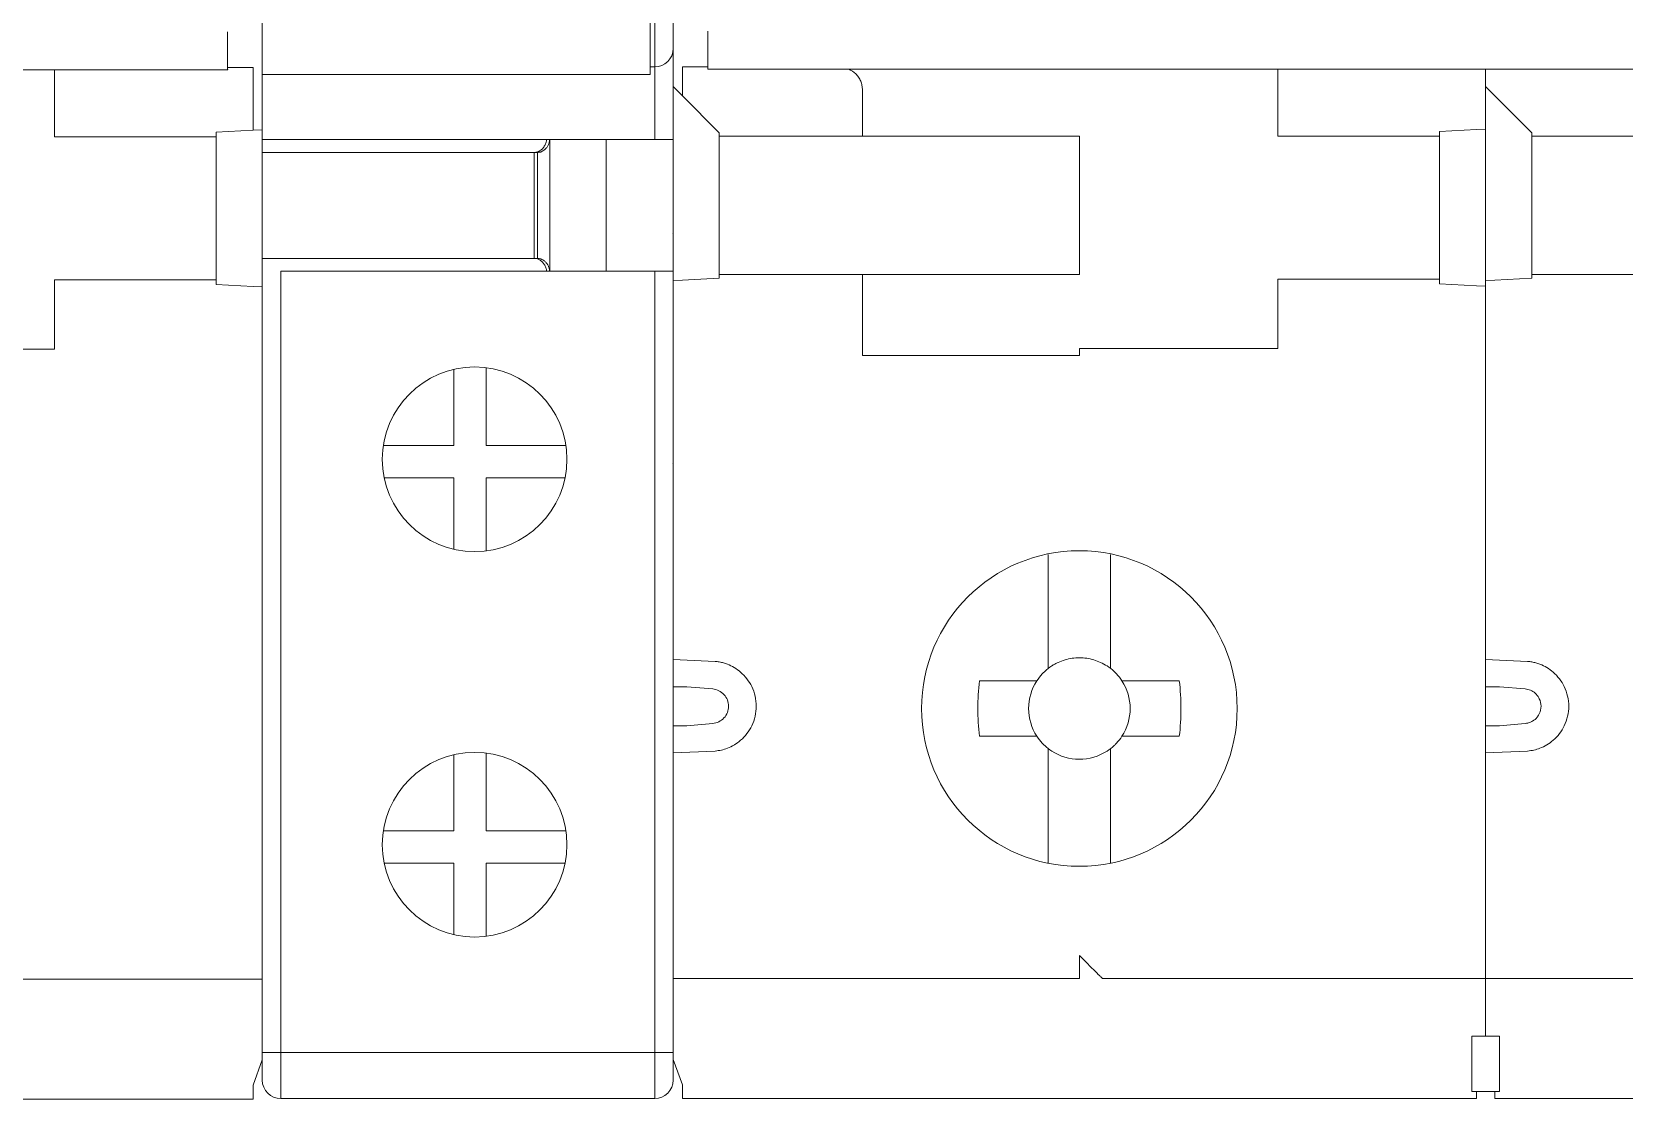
# Model space of a CAD drawing. Header units: millimetres. Extents: x 1359 to 3577, y 1336 to 3557.
# Drawn here: x 3089.5 to 3123.99, y 2687.53 to 2710.65 of the extents above; entities that cross this region are included whole.
import ezdxf

# ---------------------------------------------------------------- set-up
doc = ezdxf.new("R2010")
doc.units = ezdxf.units.MM
doc.layers.add('000-PI-Oprema', color=30, linetype='Continuous', lineweight=5)

msp = doc.modelspace()

# ---------------------------------------------------------------- linework, layer by layer
at = {"layer": '000-PI-Oprema', "color": 0, "linetype": 'ByBlock', "lineweight": 0}
for p, q in [((3094.491, 2688.544), (3094.491, 2714.133)), ((3102.891, 2714.133), (3102.891, 2709.733)), ((3102.991, 2709.894), (3102.991, 2710.894)), ((3103.391, 2710.894), (3103.391, 2710.294)), ((3103.391, 2710.294), (3103.391, 2708.319)), ((3094.491, 2709.733), (3102.891, 2709.733)), ((3102.891, 2709.894), (3102.991, 2709.894)), ((3102.991, 2708.319), (3102.991, 2709.894)), ((3094.491, 2708.319), (3102.991, 2708.319)), ((3100.718, 2708.319), (3100.718, 2705.469)), ((3101.939, 2708.319), (3101.939, 2705.469)), ((3101.941, 2708.319), (3101.941, 2705.469)), ((3103.391, 2708.319), (3102.991, 2708.319)), ((3103.391, 2708.319), (3103.391, 2705.469)), ((3094.491, 2708.044), (3100.384, 2708.044)), ((3100.384, 2708.044), (3100.456, 2708.044)), ((3100.384, 2708.044), (3100.384, 2705.744)), ((3100.456, 2708.044), (3100.456, 2705.744)), ((3100.47, 2708.044), (3100.456, 2708.044)), ((3100.384, 2705.744), (3094.491, 2705.744)), ((3100.456, 2705.744), (3100.384, 2705.744)), ((3100.47, 2705.744), (3100.456, 2705.744)), ((3094.891, 2705.469), (3102.991, 2705.469)), ((3094.891, 2688.544), (3094.891, 2705.469)), ((3102.991, 2705.469), (3103.391, 2705.469)), ((3102.991, 2688.544), (3102.991, 2705.469)), ((3103.391, 2705.469), (3103.391, 2688.544)), ((3098.64, 2703.342), (3098.64, 2701.694)), ((3099.34, 2703.378), (3099.34, 2701.694)), ((3097.114, 2701.694), (3098.64, 2701.694)), ((3099.34, 2701.694), (3101.069, 2701.694)), ((3098.64, 2700.994), (3097.132, 2700.994)), ((3098.64, 2700.994), (3098.64, 2699.445)), ((3099.34, 2699.41), (3099.34, 2700.994)), ((3101.051, 2700.994), (3099.34, 2700.994)), ((3098.64, 2694.992), (3098.64, 2693.344)), ((3099.34, 2695.028), (3099.34, 2693.344)), ((3097.114, 2693.344), (3098.64, 2693.344)), ((3099.34, 2693.344), (3101.069, 2693.344)), ((3097.132, 2692.644), (3098.64, 2692.644)), ((3098.64, 2692.644), (3098.64, 2691.095)), ((3099.34, 2691.06), (3099.34, 2692.644)), ((3101.051, 2692.644), (3099.34, 2692.644)), ((3094.491, 2687.944), (3094.491, 2688.544)), ((3094.891, 2688.544), (3094.491, 2688.544)), ((3094.891, 2688.544), (3102.991, 2688.544)), ((3094.891, 2687.544), (3094.891, 2688.544)), ((3103.391, 2688.544), (3102.991, 2688.544)), ((3102.991, 2687.544), (3102.991, 2688.544)), ((3103.391, 2688.544), (3103.391, 2687.944)), ((3094.891, 2687.544), (3102.991, 2687.544))]:
    msp.add_line(p, q, dxfattribs=at)
at = {"layer": '000-PI-Oprema', "color": 0, "lineweight": 0}
for p, q in [((3094.491, 2710.731), (3094.491, 2708.534)), ((3103.391, 2709.47), (3103.391, 2710.744)), ((3064.141, 2709.834), (3089.641, 2709.834)), ((3089.641, 2709.833), (3093.742, 2709.833)), ((3089.991, 2709.833), (3089.991, 2708.381)), ((3094.291, 2709.881), (3093.741, 2709.881)), ((3094.291, 2709.881), (3094.291, 2708.523)), ((3104.141, 2709.894), (3103.591, 2709.894)), ((3104.141, 2709.846), (3108.241, 2709.846)), ((3108.241, 2709.846), (3133.741, 2709.846)), ((3116.491, 2708.394), (3116.491, 2709.846)), ((3120.991, 2709.846), (3120.991, 2709.47)), ((3103.391, 2705.294), (3103.391, 2709.47)), ((3103.391, 2709.47), (3103.591, 2709.27)), ((3103.591, 2709.27), (3103.591, 2709.394)), ((3107.491, 2708.394), (3107.491, 2709.394)), ((3120.991, 2709.47), (3121.191, 2709.27)), ((3120.991, 2708.546), (3120.991, 2709.47)), ((3103.591, 2709.27), (3104.391, 2708.47)), ((3121.191, 2709.27), (3121.991, 2708.47)), ((3090.391, 2708.381), (3089.991, 2708.381)), ((3090.391, 2708.381), (3093.491, 2708.381)), ((3093.491, 2708.481), (3094.291, 2708.523)), ((3093.491, 2708.381), (3093.491, 2708.481)), ((3093.491, 2705.281), (3093.491, 2708.381)), ((3094.491, 2708.534), (3094.291, 2708.523)), ((3094.491, 2708.534), (3094.491, 2705.129)), ((3104.391, 2708.47), (3104.391, 2708.394)), ((3107.491, 2708.394), (3104.391, 2708.394)), ((3104.391, 2708.394), (3104.391, 2705.394)), ((3107.491, 2708.394), (3107.891, 2708.394)), ((3107.891, 2708.394), (3112.191, 2708.394)), ((3112.191, 2708.394), (3112.191, 2705.394)), ((3116.891, 2708.394), (3116.491, 2708.394)), ((3116.891, 2708.394), (3119.991, 2708.394)), ((3119.991, 2708.494), (3120.791, 2708.536)), ((3119.991, 2708.494), (3119.991, 2708.394)), ((3119.991, 2708.394), (3119.991, 2705.294)), ((3120.991, 2708.546), (3120.791, 2708.536)), ((3120.991, 2708.546), (3120.991, 2705.294)), ((3121.991, 2708.47), (3121.991, 2708.394)), ((3121.991, 2708.394), (3125.091, 2708.394)), ((3121.991, 2708.394), (3121.991, 2705.394)), ((3103.391, 2706.294), (3103.386, 2706.299)), ((3094.496, 2706.081), (3094.491, 2706.081)), ((3090.391, 2705.281), (3089.991, 2705.281)), ((3089.991, 2703.781), (3089.991, 2705.281)), ((3090.391, 2705.281), (3093.491, 2705.281)), ((3093.491, 2705.181), (3093.491, 2705.281)), ((3094.291, 2705.139), (3093.491, 2705.181)), ((3103.391, 2705.265), (3103.591, 2705.276)), ((3103.391, 2705.265), (3103.391, 2697.371)), ((3104.391, 2705.318), (3103.591, 2705.276)), ((3104.391, 2705.394), (3104.391, 2705.318)), ((3107.491, 2705.394), (3104.391, 2705.394)), ((3107.491, 2703.644), (3107.491, 2705.394)), ((3107.491, 2705.394), (3107.891, 2705.394)), ((3112.191, 2705.394), (3107.891, 2705.394)), ((3116.891, 2705.294), (3116.491, 2705.294)), ((3116.491, 2705.294), (3116.491, 2703.794)), ((3119.991, 2705.294), (3116.891, 2705.294)), ((3119.991, 2705.194), (3119.991, 2705.294)), ((3120.791, 2705.152), (3119.991, 2705.194)), ((3120.991, 2705.265), (3120.991, 2705.294)), ((3120.991, 2705.265), (3121.191, 2705.276)), ((3120.991, 2705.265), (3120.991, 2705.142)), ((3121.991, 2705.318), (3121.191, 2705.276)), ((3121.991, 2705.394), (3121.991, 2705.318)), ((3125.091, 2705.394), (3121.991, 2705.394)), ((3094.491, 2705.129), (3094.291, 2705.139)), ((3094.491, 2705.129), (3094.491, 2690.981)), ((3120.791, 2705.152), (3120.991, 2705.142)), ((3120.991, 2697.37), (3120.991, 2705.142)), ((3112.191, 2703.794), (3112.191, 2703.644)), ((3116.491, 2703.794), (3112.191, 2703.794)), ((3085.691, 2703.781), (3089.991, 2703.781)), ((3112.191, 2703.644), (3107.491, 2703.644)), ((3094.491, 2701.481), (3094.496, 2701.481)), ((3103.386, 2701.289), (3103.391, 2701.294)), ((3111.516, 2699.333), (3111.516, 2699.27)), ((3112.866, 2699.27), (3112.866, 2699.333)), ((3111.516, 2699.27), (3111.516, 2697.15)), ((3112.866, 2697.15), (3112.866, 2699.27)), ((3103.391, 2697.196), (3103.391, 2697.37)), ((3120.991, 2697.37), (3120.991, 2694.718)), ((3104.301, 2697.015), (3103.391, 2697.053)), ((3111.516, 2697.15), (3111.516, 2696.863)), ((3112.866, 2697.15), (3112.866, 2696.863)), ((3121.901, 2697.015), (3120.991, 2697.053)), ((3110.027, 2696.594), (3110.885, 2696.594)), ((3114.355, 2696.594), (3113.497, 2696.594)), ((3103.391, 2695.622), (3103.391, 2696.466)), ((3103.691, 2696.466), (3104.249, 2696.418)), ((3121.291, 2696.466), (3121.849, 2696.418)), ((3104.249, 2695.67), (3103.691, 2695.622)), ((3121.291, 2695.622), (3121.849, 2695.67)), ((3110.885, 2695.394), (3110.027, 2695.394)), ((3114.355, 2695.394), (3113.497, 2695.394)), ((3103.391, 2695.035), (3104.301, 2695.073)), ((3111.516, 2695.125), (3111.516, 2694.838)), ((3111.516, 2694.838), (3111.516, 2692.718)), ((3112.866, 2695.125), (3112.866, 2694.838)), ((3112.866, 2692.718), (3112.866, 2694.838)), ((3120.991, 2695.035), (3121.901, 2695.073)), ((3103.391, 2694.718), (3103.391, 2694.771)), ((3103.391, 2694.717), (3103.391, 2690.994)), ((3120.991, 2690.994), (3120.991, 2694.718)), ((3111.516, 2692.718), (3111.516, 2692.643)), ((3112.866, 2692.643), (3112.866, 2692.718)), ((3094.491, 2690.981), (3094.491, 2688.381)), ((3103.391, 2690.994), (3103.391, 2688.394)), ((3120.991, 2690.994), (3120.991, 2688.894)), ((3094.491, 2690.131), (3086.191, 2690.131)), ((3103.391, 2690.144), (3112.191, 2690.144)), ((3120.991, 2690.144), (3112.691, 2690.144)), ((3129.791, 2690.144), (3120.991, 2690.144)), ((3121.291, 2688.894), (3120.691, 2688.894)), ((3094.491, 2688.381), (3094.291, 2687.831)), ((3103.391, 2688.394), (3103.591, 2687.844)), ((3120.791, 2687.694), (3120.691, 2687.694)), ((3121.191, 2687.694), (3120.791, 2687.694)), ((3121.291, 2687.694), (3121.191, 2687.694)), ((3081.891, 2687.531), (3089.511, 2687.531)), ((3094.291, 2687.531), (3089.511, 2687.531)), ((3108.391, 2687.544), (3103.591, 2687.544)), ((3116.011, 2687.544), (3108.391, 2687.544)), ((3120.791, 2687.544), (3116.011, 2687.544)), ((3125.991, 2687.544), (3121.191, 2687.544))]:
    msp.add_line(p, q, dxfattribs=at)
at = {"layer": '000-PI-Oprema', "color": 0, "linetype": 'ByBlock', "lineweight": 0}
for centre in [(3099.091, 2701.394), (3099.091, 2693.044)]:
    msp.add_circle(centre, 2, dxfattribs=at)
at = {"layer": '000-PI-Oprema', "color": 0, "lineweight": 0}
msp.add_circle((3112.191, 2695.994), 3.418, dxfattribs=at)
at = {"layer": '000-PI-Oprema', "color": 0, "linetype": 'ByBlock', "lineweight": 0}
for centre, start, end in [((3102.991, 2710.294), 270, 0), ((3094.891, 2687.944), 180, 270), ((3102.991, 2687.944), 270, 0)]:
    msp.add_arc(centre, 0.4, start, end, dxfattribs=at)
at = {"layer": '000-PI-Oprema', "color": 0, "lineweight": 0}
for start, end in [(123.0557, 133.0681), (46.9319, 56.9443), (136.9319, 146.9443), (135, 136.9319), (133.0681, 135), (33.0557, 43.0681), (213.0557, 223.0681), (223.0681, 225), (225, 226.9319), (226.9319, 236.9443), (303.0557, 313.0681), (315, 316.9319), (316.9319, 326.9443)]:
    msp.add_arc((3112.191, 2695.994), 1.1, start, end, dxfattribs=at)
for points, knots in [([(3093.741, 2710.655), (3093.741, 2710.538), (3093.741, 2710.306), (3093.741, 2710.029), (3093.741, 2709.856), (3093.741, 2709.848), (3093.742, 2709.833)], [0, 0, 0, 0, 0.264619, 0.529237, 0.793855, 1, 1, 1, 1]), ([(3104.141, 2709.846), (3104.141, 2709.861), (3104.141, 2709.869), (3104.141, 2710.041), (3104.141, 2710.318), (3104.141, 2710.551), (3104.141, 2710.667)], [0, 0, 0, 0, 0.206145, 0.470763, 0.735381, 1, 1, 1, 1]), ([(3103.591, 2709.894), (3103.591, 2709.894), (3103.591, 2709.84), (3103.591, 2709.655), (3103.591, 2709.525), (3103.591, 2709.394)], [0, 0, 0, 0, 0.5, 0.5, 1, 1, 1, 1]), ([(3107.198, 2709.846), (3107.249, 2709.818), (3107.326, 2709.777), (3107.408, 2709.676), (3107.455, 2709.59), (3107.486, 2709.494), (3107.489, 2709.427), (3107.491, 2709.394)], [0, 0, 0, 0, 0.351287, 0.528122, 0.693874, 0.849103, 1, 1, 1, 1]), ([(3103.391, 2696.466), (3103.391, 2696.584), (3103.391, 2696.818), (3103.391, 2697.096), (3103.391, 2697.193), (3103.391, 2697.232)], [0, 0, 0, 0, 0.378161, 0.755931, 1, 1, 1, 1]), ([(3104.301, 2697.015), (3104.331, 2697.012), (3104.392, 2697.005), (3104.48, 2696.984), (3104.591, 2696.947), (3104.719, 2696.885), (3104.864, 2696.78), (3104.995, 2696.642), (3105.103, 2696.466), (3105.175, 2696.264), (3105.199, 2696.044), (3105.175, 2695.824), (3105.104, 2695.623), (3104.995, 2695.446), (3104.865, 2695.308), (3104.719, 2695.203), (3104.577, 2695.134), (3104.437, 2695.09), (3104.346, 2695.078), (3104.301, 2695.073)], [0, 0, 0, 0, 0.031513, 0.062834, 0.094232, 0.152293, 0.210532, 0.279327, 0.348301, 0.424071, 0.50002, 0.57579, 0.651739, 0.720534, 0.789508, 0.847569, 0.905809, 0.95275, 1, 1, 1, 1]), ([(3112.791, 2696.916), (3112.702, 2696.974), (3112.604, 2697.018), (3112.401, 2697.078), (3112.298, 2697.094), (3112.085, 2697.094), (3111.981, 2697.078), (3111.829, 2697.034), (3111.779, 2697.015), (3111.707, 2696.982), (3111.683, 2696.97), (3111.648, 2696.951), (3111.636, 2696.944), (3111.619, 2696.934), (3111.611, 2696.928), (3111.602, 2696.923), (3111.597, 2696.92), (3111.593, 2696.919), (3111.591, 2696.916)], [0, 0, 0, 0, 0.25, 0.25, 0.5, 0.5, 0.75, 0.75, 0.875, 0.875, 0.9375, 0.9375, 0.96875, 0.96875, 0.984375, 0.992188, 0.992188, 1, 1, 1, 1]), ([(3121.901, 2697.015), (3121.931, 2697.012), (3121.992, 2697.005), (3122.08, 2696.984), (3122.191, 2696.947), (3122.319, 2696.885), (3122.464, 2696.78), (3122.595, 2696.642), (3122.703, 2696.466), (3122.775, 2696.264), (3122.799, 2696.044), (3122.775, 2695.824), (3122.704, 2695.623), (3122.595, 2695.446), (3122.465, 2695.308), (3122.319, 2695.203), (3122.177, 2695.134), (3122.037, 2695.09), (3121.946, 2695.078), (3121.901, 2695.073)], [0, 0, 0, 0, 0.031513, 0.062834, 0.094232, 0.152293, 0.210532, 0.279327, 0.348301, 0.424071, 0.50002, 0.57579, 0.651739, 0.720534, 0.789508, 0.847569, 0.905809, 0.95275, 1, 1, 1, 1]), ([(3110.885, 2696.594), (3110.952, 2696.594), (3111.077, 2696.594), (3111.209, 2696.594), (3111.269, 2696.594)], [0, 0, 0, 0, 0.540007, 1, 1, 1, 1]), ([(3113.113, 2695.394), (3113.229, 2695.573), (3113.291, 2695.781), (3113.291, 2696.207), (3113.229, 2696.415), (3113.113, 2696.594)], [0, 0, 0, 0, 0.5, 0.5, 1, 1, 1, 1]), ([(3103.391, 2696.466), (3103.391, 2696.466), (3103.421, 2696.466), (3103.538, 2696.466), (3103.621, 2696.466), (3103.691, 2696.466)], [0, 0, 0, 0, 0.5, 0.5, 1, 1, 1, 1]), ([(3104.249, 2696.418), (3104.341, 2696.409), (3104.43, 2696.366), (3104.555, 2696.229), (3104.591, 2696.137), (3104.591, 2695.951), (3104.555, 2695.859), (3104.43, 2695.722), (3104.341, 2695.678), (3104.249, 2695.67)], [0, 0, 0, 0, 0.25, 0.25, 0.5, 0.5, 0.75, 0.75, 1, 1, 1, 1]), ([(3120.991, 2696.466), (3120.991, 2696.466), (3121.021, 2696.466), (3121.138, 2696.466), (3121.221, 2696.466), (3121.291, 2696.466)], [0, 0, 0, 0, 0.5, 0.5, 1, 1, 1, 1]), ([(3121.849, 2695.67), (3121.869, 2695.673), (3121.907, 2695.678), (3121.963, 2695.697), (3122.015, 2695.724), (3122.067, 2695.762), (3122.116, 2695.814), (3122.172, 2695.905), (3122.204, 2696.044), (3122.172, 2696.182), (3122.116, 2696.274), (3122.054, 2696.339), (3121.965, 2696.397), (3121.888, 2696.411), (3121.849, 2696.418)], [0, 0, 0, 0, 0.053559, 0.105722, 0.157796, 0.211095, 0.279916, 0.349203, 0.500308, 0.651412, 0.720233, 0.789521, 0.894347, 1, 1, 1, 1]), ([(3103.391, 2694.771), (3103.391, 2694.776), (3103.391, 2694.799), (3103.391, 2694.973), (3103.391, 2695.265), (3103.391, 2695.503), (3103.391, 2695.622)], [0, 0, 0, 0, 0.06983, 0.379482, 0.689581, 1, 1, 1, 1]), ([(3103.391, 2695.622), (3103.391, 2695.622), (3103.424, 2695.622), (3103.535, 2695.622), (3103.613, 2695.622), (3103.691, 2695.622)], [0, 0, 0, 0, 0.5, 0.5, 1, 1, 1, 1]), ([(3120.991, 2695.622), (3120.991, 2695.622), (3121.024, 2695.622), (3121.135, 2695.622), (3121.213, 2695.622), (3121.291, 2695.622)], [0, 0, 0, 0, 0.5, 0.5, 1, 1, 1, 1]), ([(3110.885, 2695.394), (3110.953, 2695.394), (3111.077, 2695.394), (3111.209, 2695.394), (3111.269, 2695.394)], [0, 0, 0, 0, 0.54278, 1, 1, 1, 1]), ([(3111.591, 2695.072), (3111.769, 2694.956), (3111.977, 2694.894), (3112.402, 2694.894), (3112.613, 2694.956), (3112.791, 2695.072)], [0, 0, 0, 0, 0.5, 0.5, 1, 1, 1, 1]), ([(3112.191, 2690.644), (3112.191, 2690.623), (3112.191, 2690.581), (3112.191, 2690.519), (3112.191, 2690.447), (3112.191, 2690.368), (3112.191, 2690.289), (3112.191, 2690.223), (3112.191, 2690.178), (3112.191, 2690.149), (3112.191, 2690.146), (3112.191, 2690.144)], [0, 0, 0, 0, 0.080758, 0.160392, 0.240099, 0.368585, 0.500066, 0.628554, 0.760036, 0.877963, 1, 1, 1, 1]), ([(3112.691, 2690.144), (3112.691, 2690.144), (3112.69, 2690.145), (3112.682, 2690.153), (3112.67, 2690.165), (3112.648, 2690.187), (3112.608, 2690.227), (3112.545, 2690.29), (3112.469, 2690.366), (3112.382, 2690.453), (3112.289, 2690.547), (3112.224, 2690.611), (3112.191, 2690.644)], [0, 0, 0, 0, 0.051851, 0.10362, 0.156261, 0.210683, 0.323967, 0.445967, 0.575521, 0.712834, 0.854621, 1, 1, 1, 1]), ([(3120.691, 2687.694), (3120.691, 2687.742), (3120.691, 2687.808), (3120.691, 2688.072), (3120.691, 2688.332), (3120.691, 2688.894)], [0.2858647, 0.2858647, 0.2858647, 0.2858647, 0.5, 0.5, 1, 1, 1, 1]), ([(3121.291, 2687.694), (3121.291, 2687.713), (3121.291, 2687.768), (3121.291, 2687.882), (3121.291, 2688.041), (3121.291, 2688.219), (3121.291, 2688.405), (3121.291, 2688.531), (3121.291, 2688.894)], [0.287427, 0.287427, 0.287427, 0.287427, 0.3699948, 0.5001298, 0.629921, 0.7600558, 0.879771, 1, 1, 1, 1]), ([(3094.291, 2687.531), (3094.291, 2687.531), (3094.291, 2687.585), (3094.291, 2687.722), (3094.291, 2687.774), (3094.291, 2687.831)], [0, 0, 0, 0, 0.5, 0.5, 0.737757, 0.737757, 0.737757, 0.737757]), ([(3103.591, 2687.544), (3103.591, 2687.545), (3103.591, 2687.547), (3103.591, 2687.559), (3103.591, 2687.582), (3103.591, 2687.623), (3103.591, 2687.687), (3103.591, 2687.763), (3103.591, 2687.818), (3103.591, 2687.844)], [0, 0, 0, 0, 0.0807576, 0.160392, 0.2400995, 0.3685854, 0.5000663, 0.6285535, 0.7387531, 0.7387531, 0.7387531, 0.7387531]), ([(3120.791, 2687.544), (3120.791, 2687.552), (3120.791, 2687.569), (3120.791, 2687.637), (3120.791, 2687.693), (3120.791, 2687.694)], [0, 0, 0, 0, 0.494587, 0.989166, 1, 1, 1, 1]), ([(3121.191, 2687.694), (3121.191, 2687.693), (3121.191, 2687.637), (3121.191, 2687.569), (3121.191, 2687.552), (3121.191, 2687.544)], [0, 0, 0, 0, 0.010834, 0.505413, 1, 1, 1, 1])]:
    msp.add_open_spline(points, degree=3, knots=knots, dxfattribs=at)
at = {"layer": '000-PI-Oprema', "color": 0, "linetype": 'ByBlock', "lineweight": 0}
for points, knots in [([(3100.39, 2708.044), (3100.41, 2708.044), (3100.451, 2708.05), (3100.512, 2708.08), (3100.568, 2708.127), (3100.613, 2708.189), (3100.639, 2708.255), (3100.647, 2708.3), (3100.648, 2708.319)], [0, 0, 0, 0, 0.175586, 0.351172, 0.526758, 0.702344, 0.87793, 1, 1, 1, 1]), ([(3100.717, 2708.319), (3100.716, 2708.307), (3100.714, 2708.295), (3100.71, 2708.273), (3100.707, 2708.263), (3100.702, 2708.243), (3100.698, 2708.234), (3100.687, 2708.206), (3100.678, 2708.188), (3100.662, 2708.163), (3100.656, 2708.155), (3100.644, 2708.139), (3100.632, 2708.125), (3100.618, 2708.112), (3100.605, 2708.099), (3100.598, 2708.094), (3100.576, 2708.078), (3100.562, 2708.069), (3100.541, 2708.06), (3100.534, 2708.057), (3100.52, 2708.052), (3100.513, 2708.05), (3100.493, 2708.045), (3100.481, 2708.044), (3100.47, 2708.044)], [0, 0, 0, 0, 0.07828, 0.07828, 0.144117, 0.144117, 0.209954, 0.209954, 0.341628, 0.341628, 0.407465, 0.407465, 0.473303, 0.53914, 0.53914, 0.604977, 0.604977, 0.736651, 0.736651, 0.802488, 0.802488, 0.868326, 0.868326, 1, 1, 1, 1]), ([(3100.648, 2705.469), (3100.647, 2705.488), (3100.639, 2705.533), (3100.613, 2705.599), (3100.568, 2705.661), (3100.512, 2705.708), (3100.451, 2705.737), (3100.41, 2705.744), (3100.39, 2705.744)], [0, 0, 0, 0, 0.122057, 0.297646, 0.473234, 0.648823, 0.824411, 1, 1, 1, 1]), ([(3100.47, 2705.744), (3100.481, 2705.744), (3100.493, 2705.743), (3100.513, 2705.738), (3100.52, 2705.736), (3100.533, 2705.731), (3100.541, 2705.728), (3100.562, 2705.718), (3100.576, 2705.71), (3100.597, 2705.694), (3100.604, 2705.689), (3100.618, 2705.677), (3100.632, 2705.663), (3100.644, 2705.649), (3100.656, 2705.633), (3100.662, 2705.625), (3100.678, 2705.6), (3100.687, 2705.582), (3100.698, 2705.554), (3100.702, 2705.544), (3100.707, 2705.525), (3100.71, 2705.515), (3100.714, 2705.493), (3100.716, 2705.481), (3100.717, 2705.469)], [0, 0, 0, 0, 0.131674, 0.131674, 0.197511, 0.197511, 0.263348, 0.263348, 0.395022, 0.395022, 0.46086, 0.46086, 0.526697, 0.592534, 0.592534, 0.658371, 0.658371, 0.790045, 0.790045, 0.855882, 0.855882, 0.921719, 0.921719, 1, 1, 1, 1])]:
    msp.add_open_spline(points, degree=3, knots=knots, dxfattribs=at)
at = {"layer": '000-PI-Oprema', "color": 0, "lineweight": 0}
for points in [[(3110.027, 2696.594), (3109.979, 2696.196), (3109.979, 2695.792), (3110.027, 2695.394)], [(3111.269, 2696.594), (3111.153, 2696.415), (3111.091, 2696.207), (3111.091, 2695.994)], [(3112.942, 2696.798), (3112.951, 2696.789), (3112.96, 2696.781), (3112.969, 2696.772)], [(3112.969, 2696.772), (3112.978, 2696.763), (3112.986, 2696.754), (3112.995, 2696.745)], [(3113.497, 2696.594), (3113.374, 2696.594), (3113.247, 2696.594), (3113.113, 2696.594)], [(3114.355, 2695.394), (3114.403, 2695.792), (3114.403, 2696.196), (3114.355, 2696.594)], [(3111.091, 2695.994), (3111.091, 2695.782), (3111.154, 2695.571), (3111.269, 2695.394)], [(3112.969, 2695.216), (3112.96, 2695.207), (3112.951, 2695.199), (3112.942, 2695.19)], [(3113.113, 2695.394), (3113.247, 2695.394), (3113.374, 2695.394), (3113.497, 2695.394)]]:
    msp.add_open_spline(points, degree=3, dxfattribs=at)

doc.saveas('drawing.dxf')
